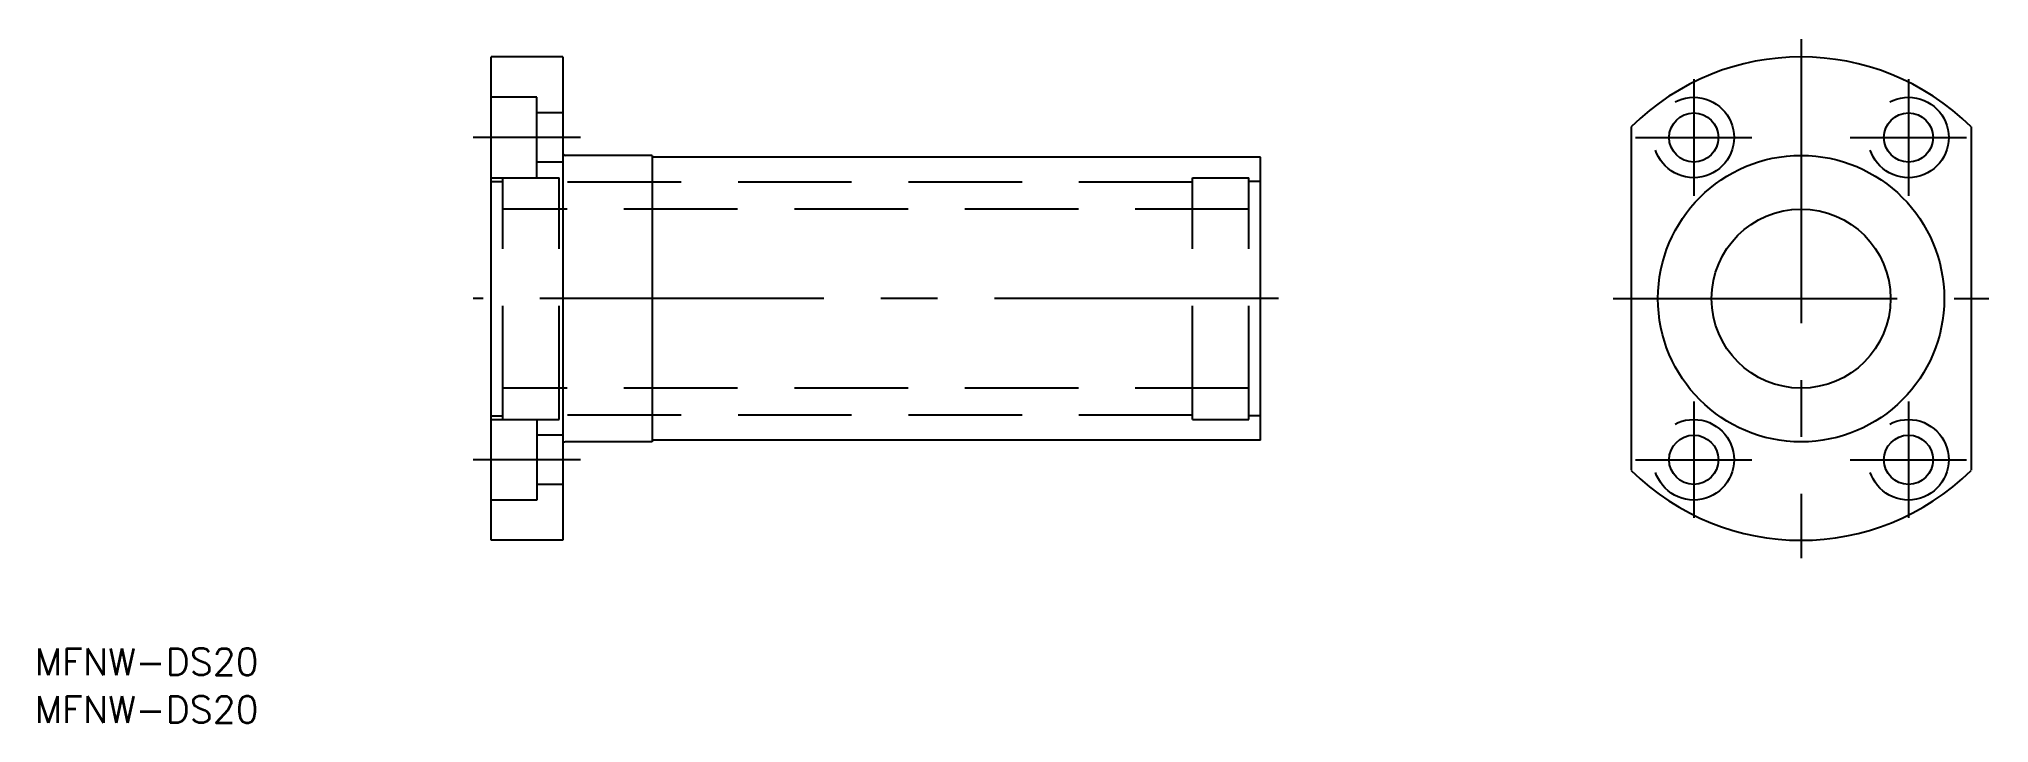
# Model space of a CAD drawing. Extents: x -51 to 167, y -47 to 29.
import ezdxf

# ---------------------------------------------------------------- set-up
doc = ezdxf.new("R2010")
doc.units = 0
doc.linetypes.add('CENTER', pattern=[50.8, 31.75, -6.35, 6.35, -6.35])
doc.linetypes.add('DASHED', pattern=[19.05, 12.7, -6.35])
doc.layers.get('0').update_dxf_attribs({"linetype": 'CONTINUOUS'})
doc.layers.add('CENTER', color=1, linetype='CENTER')
doc.styles.get("Standard").update_dxf_attribs({"font": 'txt.shx', "height": 3, "bigfont": 'bigfont.shx'})

msp = doc.modelspace()

# ---------------------------------------------------------------- linework, layer by layer
at = {"color": 7, "linetype": 'CONTINUOUS'}
for p, q in [((0, -27), (0, 27)), ((8, 27), (0, 27)), ((8, 27), (8, -27)), ((127.43, 19.18), (127.43, -19.18)), ((165.43, 19.18), (165.43, -19.18)), ((18, 16), (8.3, 16)), ((18, 16), (18, -16)), ((86, 15.8), (18, 15.8)), ((86, -15.8), (86, 15.8)), ((18, -16), (8.3, -16)), ((86, -15.8), (18, -15.8)), ((8, -27), (0, -27))]:
    msp.add_line(p, q, dxfattribs=at)
at = {"color": 3, "linetype": 'DASHED'}
for p, q in [((5.1, 22.5), (0, 22.5)), ((5.1, 13.5), (5.1, 22.5)), ((8, 20.75), (5.1, 20.75)), ((0, 13.5), (7.6, 13.5)), ((0, 13.1), (1.3, 13.1)), ((1.3, -13.5), (1.3, 13.5)), ((8, 15.25), (5.1, 15.25)), ((7.6, -13.5), (7.6, 13.5)), ((78.4, -13.5), (78.4, 13.5)), ((78.4, 13.5), (84.7, 13.5)), ((84.7, -13.5), (84.7, 13.5)), ((86, 13.1), (84.7, 13.1)), ((78.4, 13), (7.6, 13)), ((84.7, 10), (1.3, 10)), ((84.7, -10), (1.3, -10)), ((78.4, -13), (7.6, -13)), ((0, -13.1), (1.3, -13.1)), ((0, -13.5), (7.6, -13.5)), ((5.1, -13.5), (5.1, -22.5)), ((8, -15.25), (5.1, -15.25)), ((78.4, -13.5), (84.7, -13.5)), ((86, -13.1), (84.7, -13.1)), ((8, -20.75), (5.1, -20.75)), ((5.1, -22.5), (0, -22.5))]:
    msp.add_line(p, q, dxfattribs=at)
for centre in [(134.43, 18), (158.43, 18), (134.43, -18), (158.43, -18)]:
    msp.add_circle(centre, 4.5, dxfattribs=at)
at = {"color": 7, "linetype": 'CONTINUOUS'}
for centre, radius in [((134.43, 18), 2.75), ((158.43, 18), 2.75), ((146.43, 0), 16), ((146.43, 0), 10), ((134.43, -18), 2.75), ((158.43, -18), 2.75)]:
    msp.add_circle(centre, radius, dxfattribs=at)
for centre, radius, start, end in [((146.43, 0), 27, 45.2751, 134.7249), ((8.3, 16.3), 0.3, 180, 270), ((8.3, -16.3), 0.3, 90, 180), ((146.43, 0), 27, 225.2751, 314.7249)]:
    msp.add_arc(centre, radius, start, end, dxfattribs=at)
at = {"layer": 'CENTER', "color": 1, "linetype": 'CENTER'}
for p, q in [((146.43, 29), (146.43, -29)), ((134.43, 24.5), (134.43, 11.5)), ((158.43, 24.5), (158.43, 11.5)), ((10, 18), (-2, 18)), ((127.93, 18), (140.93, 18)), ((151.93, 18), (164.93, 18)), ((88, 0), (-2, 0)), ((125.43, 0), (167.43, 0)), ((134.43, -11.5), (134.43, -24.5)), ((158.43, -11.5), (158.43, -24.5)), ((10, -18), (-2, -18)), ((127.93, -18), (140.93, -18)), ((151.93, -18), (164.93, -18))]:
    msp.add_line(p, q, dxfattribs=at)

# ---------------------------------------------------------------- texts
at = {"color": 7, "linetype": 'CONTINUOUS'}
for p in [(-51.05, -42.07), (-51.05, -47.4)]:
    msp.add_text('MFNW-DS20', height=3, dxfattribs=at).set_placement(p)

doc.saveas('drawing.dxf')
